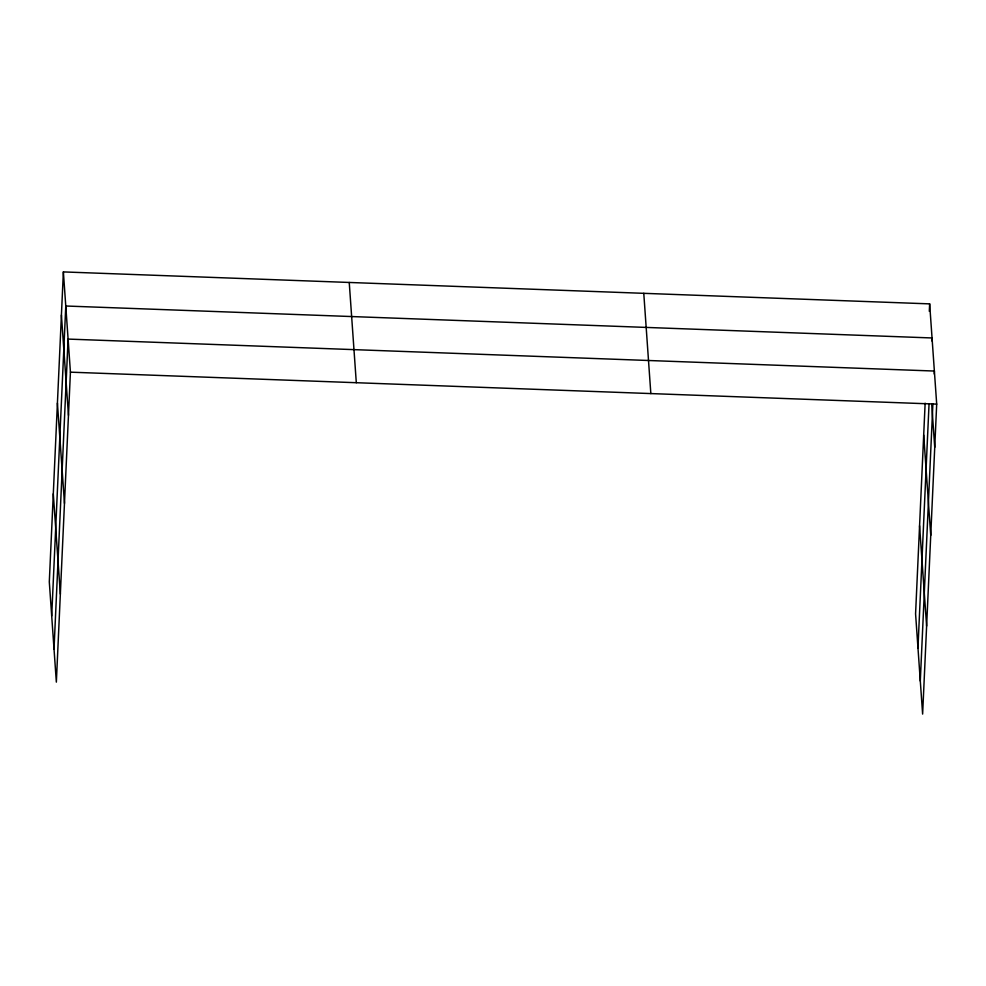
<?xml version="1.0" encoding="UTF-8"?>
<svg xmlns="http://www.w3.org/2000/svg" width="986" height="986" viewBox="0 0 986 986"><rect width="100%" height="100%" fill="white"/><g stroke="black" fill="none" stroke-linecap="round" stroke-linejoin="round"><path stroke-width="1.48" d="M63.375 271.914L49.3 581.876L56.35 682.127L70.425 372.166L63.375 271.914L929.65 303.873L936.7 404.124L922.625 714.086L915.575 613.834L925.139 403.2M51.703 615.954L65.779 306.005L932.041 337.964L931.906 340.934M54.02 649.047L68.096 339.085L934.371 371.044L934.235 374.027M929.305 311.317L929.65 303.873M917.966 647.913L929.046 403.89M920.295 681.006L932.892 403.779M70.425 372.166L936.7 404.124M931.671 403.681L934.74 447.287M923.685 435.072L930.747 535.324M919.568 525.784L926.618 626.036M643.772 293.323L650.834 393.587M349.241 282.464L356.303 382.716M61.415 315.076L68.465 415.328M57.422 403.114L64.472 503.365M53.293 493.826L60.356 594.077"/></g></svg>
